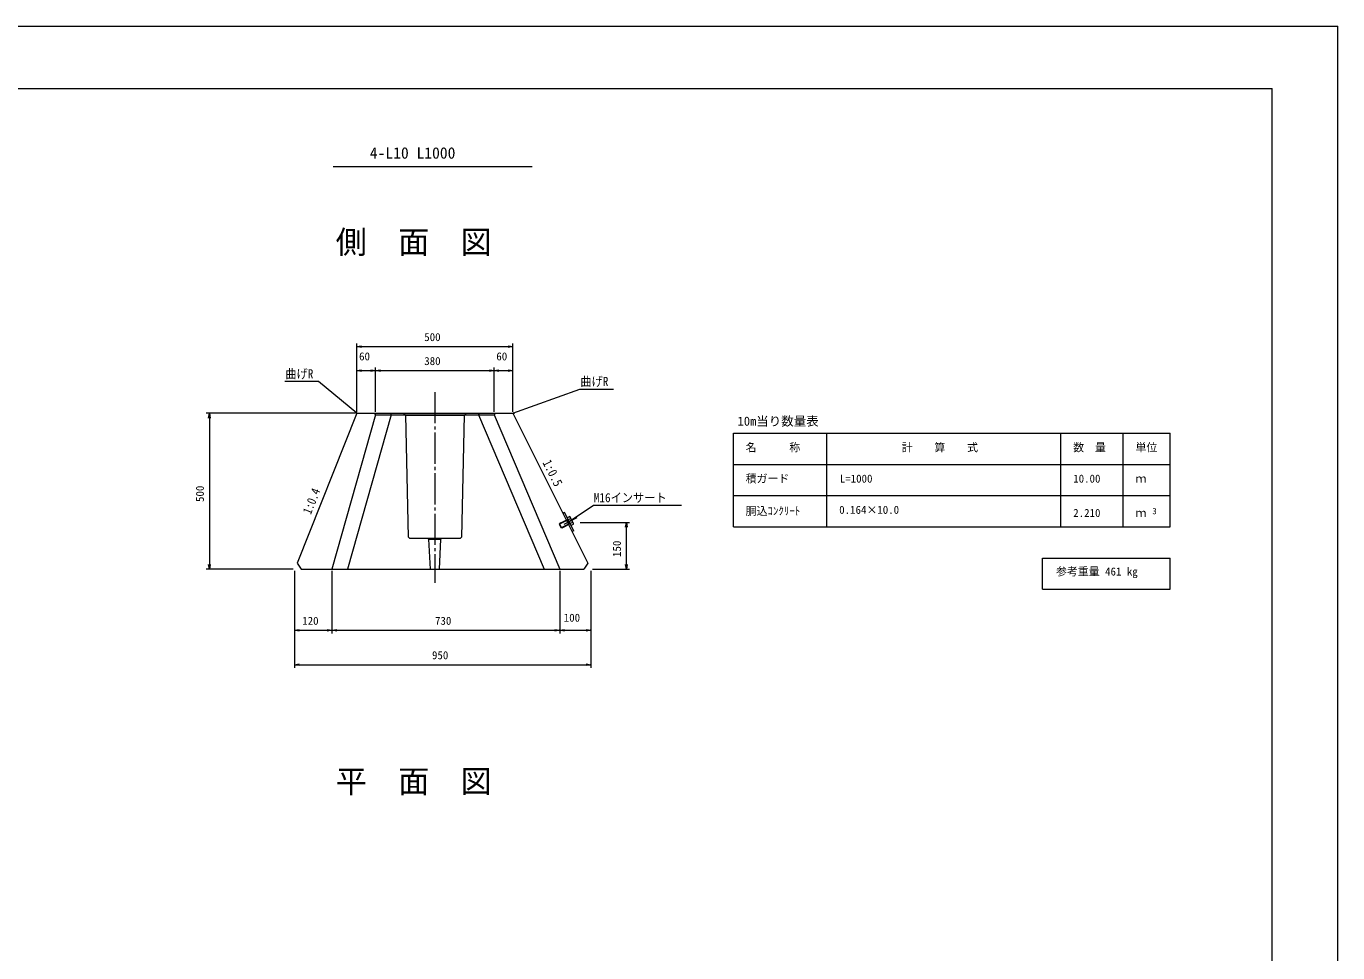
# Model space of a CAD drawing. Units: millimetres on the paper, with parts at other scales. Extents: x 0 to 841, y 0 to 594.
# Drawn here: x 420.5 to 841, y 297 to 594 of the extents above; entities that cross this region are included whole.
import ezdxf
from ezdxf.enums import TextEntityAlignment as Align

# ---------------------------------------------------------------- set-up
doc = ezdxf.new("R2010")
doc.units = ezdxf.units.MM
doc.linetypes.add('USER2', pattern=[13, 10, -1, 1, -1])
for name, color, linetype, lineweight in [('0_2', 7, 'Continuous', 18), ('D-MTR-FRAM（材料表図枠）', 2, 'Continuous', 18), ('D-STR-DIM（寸法）', 7, 'Continuous', 18), ('D-STR-HTXT（旗揚げ）', 7, 'Continuous', 18), ('D-STR-STRn（構造物）', 7, 'USER2', 18), ('D-STR（構造物外形線）', 1, 'Continuous', 18), ('D-TTL(外枠）', 2, 'Continuous', 18), ('DEFPOINTS_3', 8, 'Continuous', 18), ('用紙-作図レイヤ', 5, 'Continuous', 18)]:
    doc.layers.add(name, color=color, linetype=linetype, lineweight=lineweight)
for name, color, linetype in [('D-MTR-TXT(文字列）', 7, 'Continuous'), ('D-MTR（材料表タイトル）', 7, 'Continuous'), ('D-STR-TXT（文字）', 7, 'Continuous'), ('D-TTL-TXT（文字）', 7, 'Continuous')]:
    doc.layers.add(name, color=color, linetype=linetype)
doc.styles.add('ＭＳ ゴシック', font='')
doc.styles.get('ＭＳ ゴシック').set_extended_font_data('MS Gothic')

msp = doc.modelspace()

# ---------------------------------------------------------------- linework, layer by layer
at = {"layer": '0_2'}
for p, q in [((526.507, 491.279), (528.007, 491.529)), ((528.007, 491.029), (526.507, 491.279)), ((526.507, 491.279), (526.707, 491.279)), ((575.007, 491.529), (576.507, 491.279)), ((576.507, 491.279), (575.007, 491.029)), ((576.507, 491.279), (576.307, 491.279)), ((526.507, 483.594), (528.007, 483.844)), ((528.007, 483.344), (526.507, 483.594)), ((526.507, 483.594), (526.707, 483.594)), ((531.007, 483.844), (532.507, 483.594)), ((532.507, 483.594), (531.007, 483.344)), ((532.507, 483.594), (532.307, 483.594)), ((532.507, 483.594), (534.007, 483.844)), ((534.007, 483.344), (532.507, 483.594)), ((532.507, 483.594), (532.707, 483.594)), ((569.007, 483.844), (570.507, 483.594)), ((570.507, 483.594), (569.007, 483.344)), ((570.507, 483.594), (570.307, 483.594)), ((570.507, 483.594), (572.007, 483.844)), ((572.007, 483.344), (570.507, 483.594)), ((570.507, 483.594), (570.707, 483.594)), ((575.007, 483.844), (576.507, 483.594)), ((576.507, 483.594), (575.007, 483.344)), ((576.507, 483.594), (576.307, 483.594)), ((478.958, 468.39), (479.208, 469.89)), ((479.208, 469.89), (479.458, 468.39)), ((479.208, 469.89), (479.208, 469.69)), ((526.507, 469.89), (526.053, 470.098)), ((526.507, 469.89), (526.122, 470.209)), ((526.507, 469.89), (526.218, 470.297)), ((576.507, 469.89), (576.918, 470.176)), ((576.507, 469.89), (576.978, 470.06)), ((576.507, 469.89), (577.006, 469.932)), ((594.276, 434.97), (594.604, 435.348)), ((594.276, 434.97), (594.69, 435.25)), ((594.276, 434.97), (594.748, 435.133)), ((612.641, 433.39), (612.891, 434.89)), ((612.891, 434.89), (613.141, 433.39)), ((612.891, 434.89), (612.891, 434.69)), ((479.208, 419.89), (478.958, 421.39)), ((479.458, 421.39), (479.208, 419.89)), ((612.891, 419.89), (612.641, 421.39)), ((613.141, 421.39), (612.891, 419.89)), ((479.208, 419.89), (479.208, 420.09)), ((612.891, 419.89), (612.891, 420.09)), ((506.507, 400.331), (508.007, 400.581)), ((508.007, 400.081), (506.507, 400.331)), ((506.507, 400.331), (506.707, 400.331)), ((517.007, 400.581), (518.507, 400.331)), ((518.507, 400.331), (517.007, 400.081)), ((518.507, 400.331), (518.307, 400.331)), ((518.507, 400.331), (520.007, 400.581)), ((520.007, 400.081), (518.507, 400.331)), ((518.507, 400.331), (518.707, 400.331)), ((590.007, 400.581), (591.507, 400.331)), ((591.507, 400.331), (590.007, 400.081)), ((591.507, 400.331), (591.307, 400.331)), ((591.507, 400.331), (593.007, 400.581)), ((593.007, 400.081), (591.507, 400.331)), ((591.507, 400.331), (591.707, 400.331)), ((600.007, 400.581), (601.507, 400.331)), ((601.507, 400.331), (600.007, 400.081)), ((601.507, 400.331), (601.307, 400.331)), ((506.507, 389.294), (508.007, 389.544)), ((508.007, 389.044), (506.507, 389.294)), ((506.507, 389.294), (506.707, 389.294)), ((600.007, 389.544), (601.507, 389.294)), ((601.507, 389.294), (600.007, 389.044)), ((601.507, 389.294), (601.307, 389.294))]:
    msp.add_line(p, q, dxfattribs=at)
at = {"layer": 'D-MTR-FRAM（材料表図枠）'}
for p, q in [((647.209, 463.505), (787.209, 463.505)), ((647.209, 433.505), (647.209, 463.505)), ((677.209, 433.505), (677.209, 463.505)), ((752.209, 433.505), (752.209, 463.505)), ((772.209, 433.505), (772.209, 463.505)), ((772.209, 433.505), (772.209, 463.505)), ((787.209, 433.505), (787.209, 463.505)), ((647.209, 453.505), (787.209, 453.505)), ((647.209, 443.505), (787.209, 443.505)), ((647.209, 433.505), (787.209, 433.505)), ((746.332, 413.505), (746.332, 423.505)), ((746.332, 423.505), (787.209, 423.505)), ((787.209, 413.505), (787.209, 423.505)), ((746.332, 413.505), (787.209, 413.505))]:
    msp.add_line(p, q, dxfattribs=at)
at = {"layer": 'D-STR-DIM（寸法）'}
for p, q in [((526.507, 470.39), (526.507, 492.279)), ((576.507, 470.39), (576.507, 492.279)), ((526.707, 491.279), (576.307, 491.279)), ((526.507, 470.39), (526.507, 484.594)), ((526.707, 483.594), (532.307, 483.594)), ((532.507, 470.39), (532.507, 484.594)), ((532.507, 470.39), (532.507, 484.594)), ((532.707, 483.594), (570.307, 483.594)), ((570.507, 470.39), (570.507, 484.594)), ((570.507, 470.39), (570.507, 484.594)), ((570.707, 483.594), (576.307, 483.594)), ((576.507, 470.39), (576.507, 484.594)), ((526.007, 469.89), (478.208, 469.89)), ((479.208, 469.69), (479.208, 420.09)), ((598.033, 434.89), (613.891, 434.89)), ((612.891, 420.09), (612.891, 434.69)), ((506.007, 419.89), (478.208, 419.89)), ((506.507, 419.39), (506.507, 399.331)), ((506.507, 419.39), (506.507, 388.294)), ((518.507, 419.39), (518.507, 399.331)), ((518.507, 419.39), (518.507, 399.331)), ((591.507, 419.39), (591.507, 399.331)), ((591.507, 419.39), (591.507, 399.331)), ((601.507, 419.39), (601.507, 399.331)), ((601.507, 419.39), (601.507, 388.294)), ((602.007, 419.89), (613.891, 419.89)), ((506.707, 400.331), (518.307, 400.331)), ((518.707, 400.331), (591.307, 400.331)), ((591.707, 400.331), (601.307, 400.331)), ((506.707, 389.294), (601.307, 389.294))]:
    msp.add_line(p, q, dxfattribs=at)
at = {"layer": 'D-STR-HTXT（旗揚げ）'}
msp.add_line((518.893, 548.971), (582.676, 548.971), dxfattribs=at)
at = {"layer": 'D-STR-STRn（構造物）'}
msp.add_line((551.507, 476.696), (551.507, 415.504), dxfattribs=at)
at = {"layer": 'D-STR（構造物外形線）'}
for p, q in [((526.507, 469.89), (507.307, 421.89)), ((532.507, 469.44), (518.507, 419.89)), ((537.507, 469.44), (523.507, 419.89)), ((526.507, 469.89), (576.507, 469.89)), ((532.007, 469.89), (532.507, 469.44)), ((532.507, 469.44), (570.507, 469.44)), ((537.3, 469.89), (537.507, 469.44)), ((542.007, 469.29), (541.507, 469.89)), ((542.007, 469.29), (561.007, 469.29)), ((543.001, 430.19), (542.157, 469.29)), ((560.857, 469.29), (560.014, 430.19)), ((561.507, 469.89), (561.007, 469.29)), ((565.507, 469.44), (586.507, 419.89)), ((570.507, 469.44), (591.507, 419.89)), ((576.507, 469.89), (600.507, 421.89)), ((593.091, 438.065), (592.554, 437.797)), ((595.997, 432.251), (593.091, 438.065)), ((592.995, 434.384), (597.143, 436.458)), ((543.307, 429.89), (543.001, 430.19)), ((543.307, 429.89), (559.707, 429.89)), ((549.607, 429.59), (549.307, 429.89)), ((550.082, 419.89), (549.607, 429.59)), ((549.607, 429.59), (553.407, 429.59)), ((552.932, 419.89), (553.407, 429.59)), ((553.407, 429.59), (553.707, 429.89)), ((559.707, 429.89), (560.014, 430.19)), ((595.997, 432.251), (595.461, 431.983)), ((507.307, 421.89), (508.661, 419.89)), ((600.507, 421.89), (599.271, 419.89)), ((508.661, 419.89), (599.271, 419.89)), ((550.082, 419.89), (552.932, 419.89))]:
    msp.add_line(p, q, dxfattribs=at)
at = {"layer": 'D-TTL(外枠）'}
for p in [(24.976, 573.971), (819.976, 19.971)]:
    msp.add_line(p, (819.976, 573.971), dxfattribs=at)
at = {"layer": 'DEFPOINTS_3'}
for p in [(-0.024, 593.971), (840.976, -0.029)]:
    msp.add_line(p, (840.976, 593.971), dxfattribs=at)
at = {"layer": '用紙-作図レイヤ', "color": 7}
for p, q in [((514.133, 480.12), (503.433, 480.12)), ((526.507, 469.89), (514.133, 480.12)), ((576.507, 469.89), (598.021, 477.66)), ((598.021, 477.66), (608.721, 477.66)), ((594.276, 434.97), (602.347, 440.417)), ((602.347, 440.417), (630.547, 440.417))]:
    msp.add_line(p, q, dxfattribs=at)
at = {"layer": '用紙-作図レイヤ', "color": 1}
for p, q in [((565.714, 469.89), (565.507, 469.44)), ((571.007, 469.89), (570.507, 469.44))]:
    msp.add_line(p, q, dxfattribs=at)
at = {"layer": '用紙-作図レイヤ'}
for p, q in [((591.503, 434.532), (591.414, 434.264)), ((591.95, 433.191), (591.414, 434.264)), ((593.972, 435.588), (591.431, 434.318)), ((594.186, 435.874), (591.503, 434.532)), ((592.218, 433.101), (591.503, 434.532)), ((592.218, 433.101), (591.95, 433.191)), ((594.544, 434.443), (592.004, 433.173)), ((594.902, 434.443), (592.218, 433.101)), ((594.616, 434.3), (593.9, 435.731)), ((594.723, 436.797), (593.924, 436.398)), ((595.164, 433.919), (593.924, 436.398)), ((594.186, 435.874), (593.972, 435.588)), ((595.033, 436.177), (594.234, 435.778)), ((594.902, 434.443), (594.544, 434.443)), ((594.902, 436.679), (594.723, 436.797)), ((595.652, 434.938), (594.854, 434.539)), ((595.975, 434.532), (594.902, 436.679)), ((595.962, 434.318), (595.164, 433.919)), ((595.962, 434.318), (595.975, 434.532))]:
    msp.add_line(p, q, dxfattribs=at)
for centre, radius, start, end in [((594.425, 436.261), 0.613, 352.1808, 60.9493), ((593.388, 434.58), 2.293, 8.9771, 44.15301), ((595.355, 434.402), 0.613, 352.1808, 60.9493)]:
    msp.add_arc(centre, radius, start, end, dxfattribs=at)

# ---------------------------------------------------------------- texts
at = {"layer": 'D-MTR-TXT(文字列）', "style": 'ＭＳ ゴシック'}
for s, height, p in [('名\u3000\u3000\u3000称', 2.566, (651.131, 456.908)), ('計\u3000\u3000算\u3000\u3000式', 2.566, (701.139, 456.908)), ('数\u3000量', 2.566, (756.131, 456.908)), ('単位', 2.566, (776.131, 456.908)), ('積ガード', 2.566, (651.131, 446.908)), ('L=1000', 2.566, (681.32, 446.908)), ('10.00', 2.566, (756.158, 446.908)), ('ｍ', 2.566, (776.131, 446.908)), ('胴込ｺﾝｸﾘｰﾄ', 2.566, (651.131, 436.539)), ('0.164×10.0', 2.566, (681.131, 436.908)), ('2.210', 2.566, (756.158, 435.908)), ('ｍ', 2.566, (776.131, 435.908)), ('3', 2.053, (781.533, 436.912)), ('参考重量 461 kg', 2.566, (750.635, 417.127))]:
    msp.add_text(s, height=height, dxfattribs=at).set_placement(p, align=Align.BOTTOM_LEFT)
at = {"layer": 'D-MTR（材料表タイトル）', "style": 'ＭＳ ゴシック'}
msp.add_text('10m当り数量表', height=2.933, dxfattribs=at).set_placement((648.551, 465.03), align=Align.BOTTOM_LEFT)
at = {"layer": 'D-STR-DIM（寸法）', "style": 'ＭＳ ゴシック'}
for s, p in [('500', (548.087, 492.279)), ('60', (527.198, 486.094)), ('380', (548.087, 484.594)), ('60', (571.198, 486.094)), ('120', (508.963, 401.331)), ('730', (551.543, 401.331)), ('100', (592.82, 402.33)), ('950', (550.57, 390.294))]:
    msp.add_text(s, height=2.566, dxfattribs=at).set_placement(p, align=Align.BOTTOM_LEFT)
for s, p in [('500', (478.208, 441.47)), ('150', (611.891, 423.846))]:
    msp.add_text(s, height=2.566, rotation=90, dxfattribs=at).set_placement(p, align=Align.BOTTOM_LEFT)
at = {"layer": 'D-STR-TXT（文字）', "style": 'ＭＳ ゴシック'}
for s, rotation, width, p in [('1:0.5', 296.565, 0.9, (585.157, 453.732)), ('1:0.4', 68.199, 0.85, (512.537, 436.948))]:
    msp.add_text(s, height=2.933, rotation=rotation, dxfattribs=dict(at, width=width)).set_placement(p, align=Align.BOTTOM_LEFT)
at = {"layer": 'D-TTL-TXT（文字）', "style": 'ＭＳ ゴシック'}
for s, height, p in [('4-L10 L1000', 3.666, (530.645, 550.419)), ('側\u3000面\u3000図', 7.331, (519.687, 518.928)), ('平\u3000面\u3000図', 7.331, (519.687, 346.071))]:
    msp.add_text(s, height=height, dxfattribs=at).set_placement(p, align=Align.BOTTOM_LEFT)
at = {"layer": '用紙-作図レイヤ', "color": 7, "style": 'ＭＳ ゴシック', "width": 0.9}
for s, p in [('曲げR', (503.533, 480.22)), ('曲げR', (598.124, 477.759)), ('M16インサート', (602.449, 440.515))]:
    msp.add_text(s, height=2.933, dxfattribs=at).set_placement(p, align=Align.BOTTOM_LEFT)

doc.saveas('drawing.dxf')
